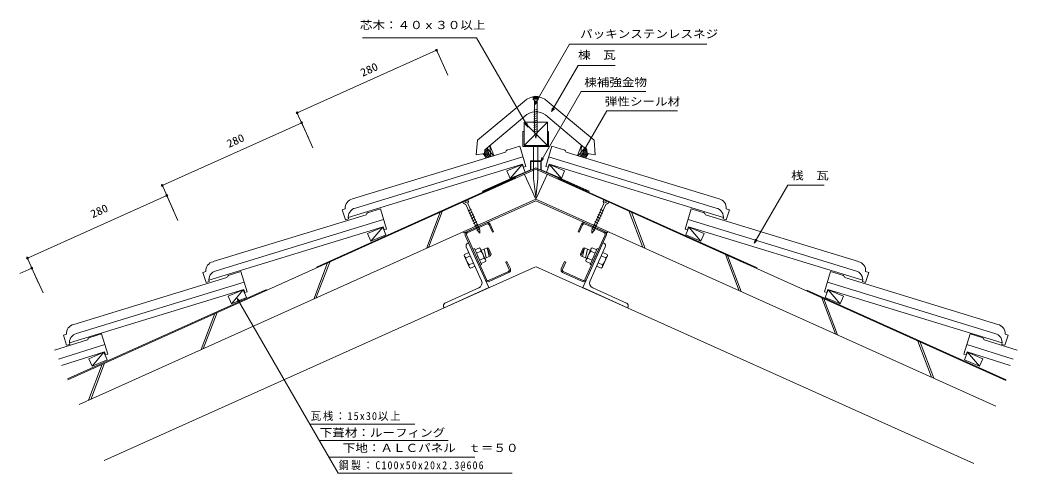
# Model space of a CAD drawing. Units: millimetres, scale not verified. Extents: x -913 to 913, y -408 to 423.
import ezdxf
from ezdxf.enums import TextEntityAlignment as Align

# ---------------------------------------------------------------- set-up
doc = ezdxf.new("R2010")
doc.units = ezdxf.units.MM
doc.header["$LTSCALE"] = 10
doc.linetypes.add('USER2', pattern=[50, 40, -10])
for name, color, linetype, lineweight in [('0-0_LAYER001', 7, 'Continuous', 18), ('0-1_LAYER002', 7, 'Continuous', 18), ('0-2_LAYER003', 7, 'Continuous', 18), ('0-3_LAYER004', 7, 'Continuous', 18), ('0-4_LAYER006', 7, 'Continuous', 18), ('0-5_LAYER009', 7, 'Continuous', 18)]:
    doc.layers.add(name, color=color, linetype=linetype, lineweight=lineweight)
doc.styles.add('ＭＳ ゴシック', font='')
doc.styles.get('ＭＳ ゴシック').set_extended_font_data('MS Gothic')

msp = doc.modelspace()

# ---------------------------------------------------------------- linework, layer by layer
at = {"layer": '0-0_LAYER001'}
for p, q in [((-405.41, 252.45), (-150.08, 367.35)), ((-151.1, 369.63), (-129.56, 321.76)), ((29.34, 278.89), (26.09, 280.95)), ((26.09, 280.95), (37.6, 280.95)), ((29.34, 276.51), (29.36, 217.86)), ((34.02, 278.82), (37.6, 280.95)), ((34.02, 276.48), (34.02, 216.49)), ((-406.44, 254.73), (-384.9, 206.86)), ((-652.54, 119.31), (-397.21, 234.21)), ((-398.23, 236.49), (-376.69, 188.62)), ((-52.22, 193.11), (-44.96, 174.2)), ((115.63, 193.11), (108.37, 174.2)), ((21.7, 164.4), (41.7, 164.4)), ((21.7, 148.21), (21.7, 164.4)), ((41.7, 164.4), (41.7, 148.21)), ((31.7, 149.03), (-825.62, -236.77)), ((21.7, 148.21), (-65.89, 109.03)), ((31.7, 151.59), (-65.48, 108.11)), ((6.51, 157.85), (-15.36, 132.42)), ((31.7, 151.59), (128.89, 108.11)), ((31.7, 149.03), (892.53, -238.34)), ((40.7, 163.4), (40.7, 147.57)), ((41.7, 148.21), (129.3, 109.03)), ((56.9, 157.85), (78.77, 132.42)), ((11.19, 139.8), (31.7, 94.2)), ((52.22, 139.8), (31.7, 94.2)), ((-653.57, 121.59), (-632.03, 73.72)), ((-899.68, -13.83), (-644.34, 101.07)), ((-645.36, 103.35), (-623.82, 55.48)), ((-92.77, 93.02), (-101.89, 88.91)), ((-92.77, 93.02), (-91.54, 90.28)), ((-65.89, 109.03), (-65.48, 108.11)), ((129.3, 109.03), (128.89, 108.11)), ((156.18, 93.02), (154.95, 90.28)), ((156.18, 93.02), (165.3, 88.91)), ((-101.89, 88.91), (-100.66, 86.18)), ((-91.54, 90.28), (-100.66, 86.18)), ((-100.66, 86.18), (-96.69, 84.67)), ((-97.33, 90.97), (-96.1, 88.23)), ((-96.69, 84.67), (-74.78, 35.98)), ((-91.54, 90.28), (-93.05, 86.32)), ((-93.05, 86.32), (-71.13, 37.62)), ((-92.45, 72.22), (-86.82, 75.91)), ((156.46, 86.32), (134.54, 37.62)), ((160.1, 84.67), (138.19, 35.98)), ((155.86, 72.22), (150.23, 75.91)), ((154.95, 90.28), (164.07, 86.18)), ((154.95, 90.28), (156.46, 86.32)), ((160.74, 90.97), (159.51, 88.23)), ((164.07, 86.18), (160.1, 84.67)), ((165.3, 88.91), (164.07, 86.18)), ((-90.39, 67.66), (-84.77, 71.35)), ((-88.34, 63.1), (-82.71, 66.79)), ((-86.29, 58.54), (-80.66, 62.23)), ((-84.24, 53.98), (-78.61, 57.67)), ((147.65, 53.98), (142.02, 57.67)), ((149.7, 58.54), (144.07, 62.23)), ((151.75, 63.1), (146.12, 66.79)), ((153.8, 67.66), (148.17, 71.35)), ((-248.81, 42.9), (-270.68, 17.47)), ((-82.19, 49.42), (-76.56, 53.11)), ((-80.13, 44.86), (-74.51, 48.55)), ((-78.08, 40.3), (-72.45, 43.99)), ((-76.55, 36.89), (-70.92, 40.58)), ((-70.66, 31.69), (-71.13, 37.62)), ((134.07, 31.69), (134.54, 37.62)), ((139.96, 36.89), (134.33, 40.58)), ((141.49, 40.3), (135.86, 43.99)), ((143.54, 44.86), (137.92, 48.55)), ((145.6, 49.42), (139.97, 53.11)), ((312.22, 42.9), (334.09, 17.47)), ((-70.66, 31.69), (-74.78, 35.98)), ((134.07, 31.69), (138.19, 35.98)), ((-95.62, 6.75), (-67.72, -55.26)), ((-93.11, 13.36), (-91.29, 14.18)), ((-54.36, -67.89), (-91.29, 14.18)), ((-83.45, 2.36), (-80.71, 3.59)), ((-67.58, -25.59), (-80.71, 3.59)), ((-71.69, 5.3), (-79.83, 1.64)), ((-69.95, 4.05), (-71.69, 5.3)), ((-60.1, -17.84), (-69.95, 4.05)), ((-68.31, 0.4), (-57.64, 5.2)), ((-63.2, 2.7), (-59.2, -13.05)), ((-57.64, 5.2), (-55, 4.2)), ((-57.64, 5.2), (-51.07, -9.39)), ((-57.64, 5.2), (-53.65, -10.55)), ((-55, 4.2), (-50.07, -6.75)), ((118.41, 4.2), (113.48, -6.75)), ((121.05, 5.2), (114.48, -9.39)), ((121.05, 5.2), (117.06, -10.55)), ((117.77, -67.89), (154.7, 14.18)), ((121.05, 5.2), (118.41, 4.2)), ((131.72, 0.4), (121.05, 5.2)), ((126.61, 2.7), (122.61, -13.05)), ((123.51, -17.84), (133.36, 4.05)), ((130.99, -25.59), (144.12, 3.59)), ((159.03, 6.75), (131.13, -55.26)), ((133.36, 4.05), (135.1, 5.3)), ((135.1, 5.3), (143.24, 1.64)), ((146.86, 2.36), (144.12, 3.59)), ((156.52, 13.36), (154.7, 14.18)), ((-900.7, -11.55), (-879.16, -59.42)), ((-99.41, -9.21), (-99.19, -7.08)), ((-99.41, -9.21), (-89.56, -31.1)), ((-99.19, -7.08), (-91.05, -3.41)), ((-96.35, -13.39), (-88.21, -9.73)), ((-68.85, -1.02), (-76.99, -4.68)), ((-76.88, -12.23), (-74.15, -11)), ((-63.16, -13.65), (-71.3, -17.32)), ((-61.74, -14.19), (-51.07, -9.39)), ((-60.1, -17.84), (-60.32, -19.97)), ((-50.07, -6.75), (-51.07, -9.39)), ((113.48, -6.75), (114.48, -9.39)), ((125.15, -14.19), (114.48, -9.39)), ((123.51, -17.84), (123.73, -19.97)), ((126.57, -13.65), (134.71, -17.32)), ((132.26, -1.02), (140.4, -4.68)), ((140.29, -12.23), (137.56, -11)), ((159.76, -13.39), (151.62, -9.73)), ((162.82, -9.21), (152.97, -31.1)), ((162.6, -7.08), (154.46, -3.41)), ((162.82, -9.21), (162.6, -7.08)), ((-913.31, -41.9), (-891.47, -32.07)), ((-892.49, -29.79), (-870.95, -77.66)), ((-90.66, -26.03), (-82.52, -22.37)), ((-89.56, -31.1), (-87.82, -32.35)), ((-87.82, -32.35), (-79.68, -28.68)), ((-70.32, -26.82), (-67.58, -25.59)), ((-60.32, -19.97), (-68.46, -23.64)), ((123.73, -19.97), (131.87, -23.64)), ((133.73, -26.82), (130.99, -25.59)), ((151.23, -32.35), (143.09, -28.68)), ((154.07, -26.03), (145.93, -22.37)), ((152.97, -31.1), (151.23, -32.35)), ((-504.13, -72.04), (-526, -97.47)), ((-134.74, -96.39), (-72.73, -68.48)), ((198.15, -96.39), (136.14, -68.48)), ((567.54, -72.04), (589.41, -97.47)), ((-759.35, -186.43), (-781.01, -212.04)), ((822.76, -186.43), (844.42, -212.04)), ((-382.5, -317.98), (-190.11, -317.98)), ((-364.82, -347.96), (-128.7, -347.96)), ((-347.17, -378.86), (-79.86, -378.86))]:
    msp.add_line(p, q, dxfattribs=at)
at = {"layer": '0-0_LAYER001', "color": 4}
for p, q in [((-74.92, 202.32), (10.82, 274.26)), ((-61.89, 185), (15.29, 249.76)), ((125.35, 185), (53.48, 245.3)), ((-77.27, 175.42), (-74.92, 202.32)), ((2.25, 191.49), (-21.19, 184.29)), ((2.25, 191.49), (13.62, 154.44)), ((61.16, 191.49), (49.79, 154.44)), ((61.16, 191.49), (84.6, 184.29)), ((125.96, 178.03), (125.35, 185)), ((-304.2, 94.66), (-23.63, 180.74)), ((-298.79, 78.02), (8.17, 172.19)), ((362.2, 78.02), (55.24, 172.19)), ((367.61, 94.66), (87.04, 180.74)), ((140.73, 175.42), (125.96, 178.03)), ((-311.87, 60.69), (7.46, 158.67)), ((9.17, 153.07), (7.46, 158.67)), ((9.17, 153.07), (13.62, 154.44)), ((54.24, 153.07), (49.79, 154.44)), ((54.24, 153.07), (55.95, 158.67)), ((375.28, 60.69), (55.95, 158.67)), ((-322.86, 74.95), (-317.13, 56.27)), ((-322.85, 74.92), (-317.23, 76.64)), ((-253.06, 76.54), (-276.51, 69.35)), ((-253.06, 76.54), (-241.7, 39.5)), ((316.47, 76.54), (305.11, 39.5)), ((316.47, 76.54), (339.92, 69.35)), ((386.27, 74.95), (380.54, 56.27)), ((386.26, 74.92), (380.64, 76.64)), ((-559.52, -20.28), (-278.95, 65.8)), ((-554.11, -36.93), (-247.15, 57.25)), ((-311.52, 58), (-317.13, 56.27)), ((617.52, -36.93), (310.55, 57.25)), ((622.93, -20.28), (342.36, 65.8)), ((374.93, 58), (380.54, 56.27)), ((-567.19, -54.25), (-247.86, 43.72)), ((-246.15, 38.13), (-247.86, 43.72)), ((-246.15, 38.13), (-241.7, 39.5)), ((309.56, 38.13), (305.11, 39.5)), ((309.56, 38.13), (311.27, 43.72)), ((630.6, -54.25), (311.27, 43.72)), ((-814.84, -135.23), (-534.27, -49.15)), ((-578.18, -40), (-572.45, -58.67)), ((-578.17, -40.03), (-572.55, -38.3)), ((-508.38, -38.4), (-531.83, -45.59)), ((-508.38, -38.4), (-497.02, -75.45)), ((571.79, -38.4), (560.43, -75.45)), ((571.79, -38.4), (595.24, -45.59)), ((878.25, -135.23), (597.68, -49.15)), ((641.59, -40), (635.86, -58.67)), ((641.58, -40.03), (635.96, -38.3)), ((-822.51, -169.2), (-503.18, -71.22)), ((-809.43, -151.87), (-502.46, -57.69)), ((-566.84, -56.95), (-572.45, -58.67)), ((-501.47, -76.81), (-503.18, -71.22)), ((564.88, -76.81), (566.59, -71.22)), ((872.84, -151.87), (565.87, -57.69)), ((885.92, -169.2), (566.59, -71.22)), ((630.25, -56.95), (635.86, -58.67)), ((-501.47, -76.81), (-497.02, -75.45)), ((564.88, -76.81), (560.43, -75.45)), ((-849.91, -182.81), (-789.68, -163.78)), ((-833.5, -154.94), (-827.77, -173.61)), ((-833.49, -154.97), (-827.87, -153.25)), ((-763.88, -152.82), (-787.27, -160.21)), ((-763.88, -152.82), (-752.21, -189.77)), ((827.29, -152.82), (815.62, -189.77)), ((827.29, -152.82), (850.68, -160.21)), ((913.31, -182.81), (853.08, -163.78)), ((896.91, -154.94), (891.18, -173.61)), ((896.9, -154.97), (891.28, -153.25)), ((-842.67, -198.88), (-757.8, -172.06)), ((-822.16, -171.89), (-827.77, -173.61)), ((906.08, -198.88), (821.21, -172.06)), ((885.57, -171.89), (891.18, -173.61)), ((-837.42, -210.56), (-758.41, -185.6)), ((-756.65, -191.18), (-758.41, -185.6)), ((-756.65, -191.18), (-752.21, -189.77)), ((820.06, -191.18), (815.62, -189.77)), ((820.06, -191.18), (821.82, -185.6)), ((900.83, -210.56), (821.82, -185.6))]:
    msp.add_line(p, q, dxfattribs=at)
at = {"layer": '0-0_LAYER001', "color": 1}
for p, q in [((-62.4, 179.21), (-56.61, 185)), ((-62.06, 183.08), (-57.59, 187.55)), ((-57.89, 188.35), (-51.67, 172.14)), ((-46.09, 173.85), (-57.89, 188.35)), ((-52.22, 193.11), (-50.57, 172.48)), ((109.5, 173.85), (121.3, 188.35)), ((115.63, 193.11), (113.98, 172.48)), ((121.3, 188.35), (115.08, 172.14)), ((125.81, 179.21), (120.02, 185)), ((125.47, 183.08), (121, 187.55)), ((-64.25, 177.35), (-63.8, 177.8)), ((-62.84, 175.22), (-55.63, 182.44)), ((-61.54, 172.99), (-54.65, 179.89)), ((-60.51, 170.49), (-53.67, 177.33)), ((-56.94, 170.52), (-52.68, 174.78)), ((-51.84, 172.09), (-51.7, 172.22)), ((115.25, 172.09), (115.11, 172.22)), ((120.35, 170.52), (116.09, 174.78)), ((123.91, 170.49), (117.07, 177.33)), ((124.95, 172.99), (118.06, 179.89)), ((126.25, 175.22), (119.04, 182.44)), ((127.66, 177.35), (127.21, 177.8))]:
    msp.add_line(p, q, dxfattribs=at)
at = {"layer": '0-0_LAYER001', "linetype": 'USER2'}
for p in [(-826.24, -235.4), (893.06, -236.94)]:
    msp.add_line(p, (31.7, 150.68), dxfattribs=at)
at = {"layer": '0-0_LAYER001'}
for points in [[(17.48, 226.43), (-77.2, 390.42), (-247.29, 390.42)], [(29.34, 267), (93.63, 378.36), (296.11, 378.36)], [(60.56, 254.83), (109.45, 339.51), (149.95, 339.51)], [(34.64, 272.3), (29.34, 267), (31.28, 274.25)], [(40.7, 163.4), (114.71, 291.58), (204.56, 291.58)], [(65.86, 260.14), (60.56, 254.83), (62.5, 262.08)], [(119.04, 182.44), (161.62, 256.2), (259.12, 256.2)], [(15.54, 233.68), (17.48, 226.43), (12.18, 231.74)], [(29.36, 217.86), (31.8, 206.21), (34.02, 216.49)], [(124.34, 187.75), (119.04, 182.44), (120.98, 189.69)], [(46.01, 168.7), (40.7, 163.4), (42.65, 170.64)], [(22.7, 147.57), (22.7, 163.4), (40.7, 163.4)], [(431.97, 13.62), (493.54, 120.27), (534.04, 120.27)], [(437.27, 18.93), (431.97, 13.62), (433.91, 20.87)], [(-137.25, -103), (-136.43, -104.82), (-54.36, -67.89)], [(200.66, -103), (199.84, -104.82), (117.77, -67.89)], [(-513.39, -94.84), (-515.33, -87.6), (-510.03, -92.9)], [(-515.33, -87.6), (-330.39, -407.92), (-11.75, -407.92)]]:
    msp.add_lwpolyline(points, dxfattribs=at)
for points in [[(27.1, 278.89), (27.1, 276.47), (36, 276.47), (36, 278.89)], [(-15.36, 132.42), (12.31, 144.01), (6.51, 157.85), (-21.16, 146.25)], [(78.77, 132.42), (51.1, 144.01), (56.9, 157.85), (84.57, 146.25)], [(-270.68, 17.47), (-243.01, 29.07), (-248.81, 42.9), (-276.48, 31.3)], [(334.09, 17.47), (306.42, 29.07), (312.22, 42.9), (339.89, 31.3)], [(-526, -97.47), (-498.33, -85.88), (-504.13, -72.04), (-531.8, -83.64)], [(589.41, -97.47), (561.74, -85.88), (567.54, -72.04), (595.21, -83.64)], [(-781.01, -212.04), (-753.44, -200.21), (-759.35, -186.43), (-786.92, -198.25)], [(844.42, -212.04), (816.84, -200.21), (822.76, -186.43), (850.33, -198.25)]]:
    msp.add_lwpolyline(points, close=True, dxfattribs=at)
at = {"layer": '0-0_LAYER001', "color": 4}
for points in [[(140.73, 175.42), (138.37, 202.32), (52.64, 274.26)], [(-77.27, 175.42), (-62.5, 178.03), (-61.89, 185)]]:
    msp.add_lwpolyline(points, dxfattribs=at)
at = {"layer": '0-0_LAYER001'}
for centre in [(-150.08, 367.35), (-405.41, 252.45), (-397.21, 234.21), (-652.54, 119.31), (-644.34, 101.07), (-899.68, -13.83), (-891.47, -32.07)]:
    msp.add_circle(centre, 1.7, dxfattribs=at)
at = {"layer": '0-0_LAYER001', "color": 4}
for centre, radius, start, end in [((31.73, 251.55), 30.87, 47.35856, 132.64143), ((31.73, 224.78), 29.91, 43.34496, 123.34497), ((-18.01, 179.22), 5.82, 113.22724, 164.79898), ((81.42, 179.22), 5.82, 15.20102, 66.77276), ((-300.44, 78.21), 16.87, 102.88245, 185.35433), ((363.85, 78.21), 16.87, 354.64567, 77.11755), ((-295.03, 61.57), 16.87, 102.88245, 192.21985), ((358.44, 61.57), 16.87, 347.78015, 77.11755), ((-273.33, 64.27), 5.82, 113.22724, 164.79898), ((336.74, 64.27), 5.82, 15.20102, 66.77276), ((-555.76, -36.73), 16.87, 102.88245, 185.35433), ((619.16, -36.73), 16.87, 354.64567, 77.11755), ((-550.35, -53.38), 16.87, 102.88245, 192.21985), ((-528.65, -50.67), 5.82, 113.22724, 164.79898), ((592.06, -50.67), 5.82, 15.20102, 66.77276), ((613.76, -53.38), 16.87, 347.78015, 77.11755), ((-811.07, -151.67), 16.87, 102.88245, 185.35433), ((874.48, -151.67), 16.87, 354.64567, 77.11755), ((-805.67, -168.32), 16.87, 102.88245, 192.21985), ((-784.04, -165.26), 5.82, 113.70194, 165.27368), ((847.45, -165.26), 5.82, 14.72632, 66.29806), ((869.08, -168.32), 16.87, 347.78015, 77.11755)]:
    msp.add_arc(centre, radius, start, end, dxfattribs=at)
at = {"layer": '0-0_LAYER001'}
for centre, radius, start, end in [((31.85, 273.86), 9.13, 50.90718, 129.09278), ((-82.91, 162.62), 23.81, 16.89799, 39.23869), ((146.32, 162.62), 23.81, 140.76131, 163.10201), ((-91.06, 8.8), 5, 114.22009, 204.23074), ((-74.9, 0.07), 6.15, 349.86246, 23.86974), ((138.31, 0.07), 6.15, 156.13026, 190.13754), ((154.47, 8.8), 5, 335.76926, 65.77991), ((-93.14, -8.15), 6.15, 204.55376, 238.55602), ((-73.56, -10.74), 22.94, 186.64732, 221.80409), ((-85.91, -16.29), 22.9, 6.61649, 41.832), ((-66.38, -18.91), 6.16, 24.60093, 58.55558), ((129.78, -18.91), 6.16, 121.44442, 155.39908), ((149.32, -16.29), 22.9, 138.168, 173.38351), ((136.97, -10.74), 22.94, 318.19591, 353.35268), ((156.55, -8.15), 6.15, 301.44398, 335.44624), ((-84.61, -27.11), 6.15, 169.87801, 203.89275), ((148.02, -27.11), 6.15, 336.10725, 10.12199), ((-76.84, -59.36), 10, 294.23666, 24.2239), ((140.25, -59.36), 10, 155.7761, 245.76334), ((-132.69, -100.95), 5, 114.22009, 204.23074), ((196.1, -100.95), 5, 335.76926, 65.77991)]:
    msp.add_arc(centre, radius, start, end, dxfattribs=at)
at = {"layer": '0-1_LAYER002'}
for p, q in [((-58.46, 50.89), (-94.94, 34.47)), ((-93.99, 32.38), (-57.52, 48.79)), ((-53.95, 47.44), (-47.79, 33.76)), ((-51.85, 48.38), (-45.69, 34.7)), ((115.26, 48.38), (109.1, 34.7)), ((117.36, 47.44), (111.2, 33.76)), ((157.4, 32.38), (120.93, 48.79)), ((121.87, 50.89), (158.35, 34.47)), ((-60.51, -54.21), (-97.45, 27.86)), ((-58.41, -53.27), (-95.35, 28.8)), ((-47.79, 33.76), (-45.69, 34.7)), ((111.2, 33.76), (109.1, 34.7)), ((121.82, -53.27), (158.76, 28.8)), ((123.92, -54.21), (160.86, 27.86)), ((-23.17, -20.96), (-21.07, -20.02)), ((-17.01, -34.64), (-23.17, -20.96)), ((-14.92, -33.69), (-21.07, -20.02)), ((78.33, -33.69), (84.48, -20.02)), ((80.42, -34.64), (86.58, -20.96)), ((86.58, -20.96), (84.48, -20.02)), ((-54.84, -54.62), (-18.37, -38.21)), ((-17.42, -40.31), (-53.9, -56.72)), ((80.83, -40.31), (117.31, -56.72)), ((118.25, -54.62), (81.78, -38.21))]:
    msp.add_line(p, q, dxfattribs=at)
for centre, radius, start, end in [((-56.41, 46.33), 5, 24.22435, 114.24136), ((-56.41, 46.33), 2.7, 24.24038, 114.23248), ((119.82, 46.33), 5, 65.75864, 155.77565), ((119.82, 46.33), 2.7, 65.76752, 155.75962), ((-92.89, 29.91), 5, 114.22009, 204.23074), ((-92.89, 29.91), 2.7, 114.23248, 204.2128), ((156.3, 29.91), 2.7, 335.7872, 65.76752), ((156.3, 29.91), 5, 335.76926, 65.77991), ((-19.48, -35.75), 2.7, 294.22067, 24.24037), ((-19.47, -35.75), 5, 294.21371, 24.24564), ((82.88, -35.75), 5, 155.75436, 245.78629), ((82.88, -35.75), 2.7, 155.75962, 245.77933), ((-55.95, -52.16), 5, 204.20946, 294.235), ((-55.95, -52.16), 2.7, 204.2128, 294.22067), ((119.36, -52.16), 5, 245.765, 335.79054), ((119.36, -52.16), 2.7, 245.77933, 335.7872)]:
    msp.add_arc(centre, radius, start, end, dxfattribs=at)
at = {"layer": '0-2_LAYER003'}
for p, q in [((-247.29, 390.42), (-285.89, 390.42)), ((296.11, 378.36), (345.21, 378.36)), ((149.95, 339.51), (176.91, 339.51)), ((204.56, 291.58), (233.01, 291.58)), ((259.12, 256.2), (291.45, 256.2)), ((8.1, 218.1), (10.1, 218.1)), ((8.1, 190.61), (8.1, 218.1)), ((55.1, 190.61), (8.1, 190.61)), ((27.7, 190.61), (27.7, 131.93)), ((35.7, 190.61), (35.7, 131.62)), ((31.72, 97.81), (27.7, 131.93)), ((31.72, 97.81), (35.7, 131.62)), ((534.04, 120.27), (560.24, 120.27)), ((30.94, -29.51), (-758.94, -384.95)), ((32.47, -29.51), (834.21, -390.29))]:
    msp.add_line(p, q, dxfattribs=at)
for points in [[(53.1, 218.1), (55.1, 218.1), (55.1, 190.61)], [(31.82, 91.51), (-99.5, 32.42), (-100.52, 34.7)], [(31.59, 91.51), (162.91, 32.42), (163.93, 34.7)]]:
    msp.add_lwpolyline(points, dxfattribs=at)
at = {"layer": '0-3_LAYER004'}
for p, q in [((10.1, 192.61), (10.1, 235.61)), ((10.1, 235.61), (53.1, 235.61))]:
    msp.add_line(p, q, dxfattribs=at)
msp.add_lwpolyline([(53.1, 235.61), (53.1, 192.61), (10.1, 192.61)], dxfattribs=at)
at = {"layer": '0-4_LAYER006'}
for p, q in [((28.36, 257.59), (35.02, 259.38)), ((28.36, 253.59), (35.02, 255.38)), ((28.36, 249.59), (35.02, 251.38)), ((28.36, 245.59), (35.02, 247.38)), ((28.36, 241.59), (35.02, 243.38)), ((28.36, 237.59), (35.02, 239.38)), ((53.1, 235.61), (10.1, 192.61)), ((10.1, 235.61), (53.1, 192.61)), ((28.36, 233.59), (35.02, 235.38)), ((28.36, 229.59), (35.02, 231.38)), ((28.36, 225.59), (35.02, 227.38)), ((28.36, 221.59), (35.02, 223.38)), ((28.36, 217.59), (35.02, 219.38))]:
    msp.add_line(p, q, dxfattribs=at)
at = {"layer": '0-5_LAYER009'}
for p, q in [((31.7, 149.03), (-353.43, -24.28)), ((31.7, 149.03), (416.83, -24.28)), ((31.7, 94.2), (-805.11, -282.36)), ((31.7, 94.2), (874.58, -285.09)), ((-168.5, 4.11), (-143.42, 70.23)), ((-164.63, 5.85), (-139.55, 71.97)), ((228.04, 5.85), (202.96, 71.97)), ((231.91, 4.11), (206.83, 70.23)), ((404.31, -73.47), (379.23, -7.35)), ((408.18, -75.21), (383.1, -9.1)), ((-374.86, -88.75), (-349.78, -22.64)), ((-370.99, -87.01), (-345.92, -20.9)), ((580.58, -152.79), (555.5, -86.67)), ((584.45, -154.53), (559.37, -88.42)), ((-581.23, -181.62), (-556.15, -115.5)), ((-577.36, -179.87), (-552.28, -113.76)), ((756.85, -232.11), (731.77, -166)), ((760.71, -233.85), (735.64, -167.74)), ((-787.59, -274.48), (-762.51, -208.36)), ((-783.72, -272.74), (-758.64, -206.62))]:
    msp.add_line(p, q, dxfattribs=at)

# ---------------------------------------------------------------- texts
at = {"layer": '0-2_LAYER003', "style": 'ＭＳ ゴシック', "width": 1.15}
for s, p in [('芯木：４０ｘ３０以上', (-290.56, 401.76)), ('\u3000パッキンステンレスネジ', (89.82, 385.45)), ('棟\u3000瓦', (109.15, 346.79)), ('棟補強金物', (120.42, 296.86)), ('弾性シール材', (158.21, 261.52)), ('桟\u3000瓦', (499.47, 125.95)), ('下葺材：ルーフィング', (-364.19, -345.62)), ('\u3000下地：ＡＬＣパネル\u3000ｔ＝５０', (-344.91, -373.67))]:
    msp.add_text(s, height=14.66, dxfattribs=at).set_placement(p, align=Align.BOTTOM_LEFT)
at = {"layer": '0-2_LAYER003', "style": 'ＭＳ ゴシック', "width": 1.1}
for p in [(-283.84, 314.58), (-528.66, 184.12), (-778.3, 55.27)]:
    msp.add_text('280', height=14.66, rotation=24.228, dxfattribs=at).set_placement(p, align=Align.BOTTOM_LEFT)
at = {"layer": '0-2_LAYER003', "char_height": 14.66, "attachment_point": 7, "style": 'ＭＳ ゴシック'}
for s, insert in [('\\T1.18;\\W0.95;瓦桟：15x30以上', (-380.55, -312.31)), ('\\T1.24;\\W0.9;鋼製：C100x50x20x2.3@606\u3000', (-329.13, -404.05))]:
    msp.add_mtext(s, dxfattribs=dict(at, insert=insert))

doc.saveas('drawing.dxf')
